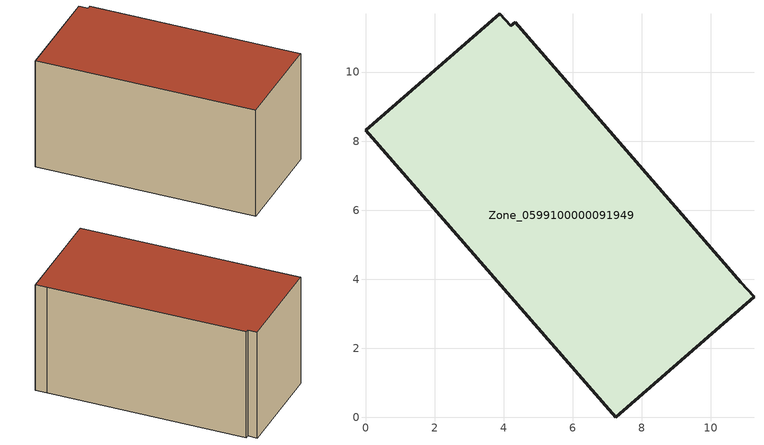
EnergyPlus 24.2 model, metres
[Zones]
Zone_0599100000091949
 floor ground (C_G): 3.89,11.69 4.2,11.35 4.33,11.45 10.87,3.91 11.25,3.49 7.24,0 0,8.31 z0
 wall outside (C_F): 11.25,3.49 10.87,3.91 4.33,11.45 4.2,11.35 3.89,11.69 0,8.31 7.24,0 11.25,3.49 z0:5.75
 roof outside (C_R): 4.2,11.35 3.89,11.69 0,8.31 7.24,0 11.25,3.49 10.87,3.91 4.33,11.45 z5.75
[BUILDING]
Pand.0599100000091949: North Axis=0; Terrain=City; Loads Convergence Tolerance Value=0.04; Temperature Convergence Tolerance Value=0.4; Solar Distribution=FullExterior; Maximum Number of Warmup Days=25; Minimum Number of Warmup Days=1
[Site:Location]
Rotterdam.The.Hague.AP_ZH_NLD Design_Conditions: Latitude=51.96; Longitude=4.45; Time Zone=1; Elevation=-4.5
[SITE:GROUNDTEMPERATURE:BUILDINGSURFACE]
18, 18, 18, 18, 18, 18, 18, 18, 18, 18, 18, 18
[MATERIAL] Thermal Absorptance=0.9; Solar Absorptance=0.7; Visible Absorptance=0.7
Name | Roughness | Thickness | Conductivity | Density | Specific Heat
G.TC.1992-2005 | MediumSmooth | 0.15 | 0.06 | 540 | 1210
F.TC.1992-2005 | Rough | 0.3 | 0.12 | 1920 | 840
R.TC.1992-2005 | MediumRough | 0.2 | 0.08 | 1500 | 1000
[CONSTRUCTION]
C_G: G.TC.1992-2005
C_F: F.TC.1992-2005
C_R: R.TC.1992-2005
[ZONE]
Zone_0599100000091949: Type=1; Multiplier=1; Ceiling Height=Autocalculate; Volume=Autocalculate; Floor Area=autocalculate; Part of Total Floor Area=Yes
[ZONEINFILTRATION:DESIGNFLOWRATE]
Infil_Zone_0599100000091949: Zone or ZoneList or Space or SpaceList=Zone_0599100000091949; Schedule=AlwaysOn; Design Flow Rate Calculation Method=Flow/Area; Flow Rate per Floor Area=0.0015; Constant Term Coefficient=1; Temperature Term Coefficient=0; Velocity Term Coefficient=0; Velocity Squared Term Coefficient=0
[HVACTEMPLATE:ZONE:IDEALLOADSAIRSYSTEM]
Zone_0599100000091949: Maximum Heating Supply Air Temperature=50; Minimum Cooling Supply Air Temperature=13; Maximum Heating Supply Air Humidity Ratio=0.0156; Minimum Cooling Supply Air Humidity Ratio=0.0077; Heating Limit=NoLimit; Cooling Limit=NoLimit; Dehumidification Control Type=ConstantSensibleHeatRatio; Cooling Sensible Heat Ratio=0.7; Dehumidification Setpoint=60; Humidification Control Type=None; Humidification Setpoint=30; Outdoor Air Method=None; Outdoor Air Flow Rate per Person=0.00944; Outdoor Air Flow Rate per Zone Floor Area=0; Outdoor Air Flow Rate per Zone=0; Demand Controlled Ventilation Type=None; Outdoor Air Economizer Type=NoEconomizer; Heat Recovery Type=None; Sensible Heat Recovery Effectiveness=0.7; Latent Heat Recovery Effectiveness=0.65
[ZONECONTROL:THERMOSTAT]
ThermostatControl_Zone_0599100000091949: Zone or ZoneList=Zone_0599100000091949; Control Type Schedule=DualSetpointControlType; Control 1=Thermostat_Zone_0599100000091949; Temperature Difference Between Cutout And Setpoint=0
[THERMOSTATSETPOINT:DUALSETPOINT]
Thermostat_Zone_0599100000091949: Heating Setpoint Temperature Schedule=HeatingSetpoint_Zone_0599100000091949; Cooling Setpoint Temperature Schedule=CoolingSetpoint_Zone_0599100000091949
[SCHEDULE:COMPACT]
HeatingSetpoint_Zone_0599100000091949: Through: 12/31, For: AllDays, Until: 24:00, 21
CoolingSetpoint_Zone_0599100000091949: Through: 12/31, For: AllDays, Until: 24:00, 24
DualSetpointControlType: Through: 12/31, For: AllDays, Until: 24:00, 4
AlwaysOn: Through: 12/31, For: AllDays, Until: 24:00, 1
